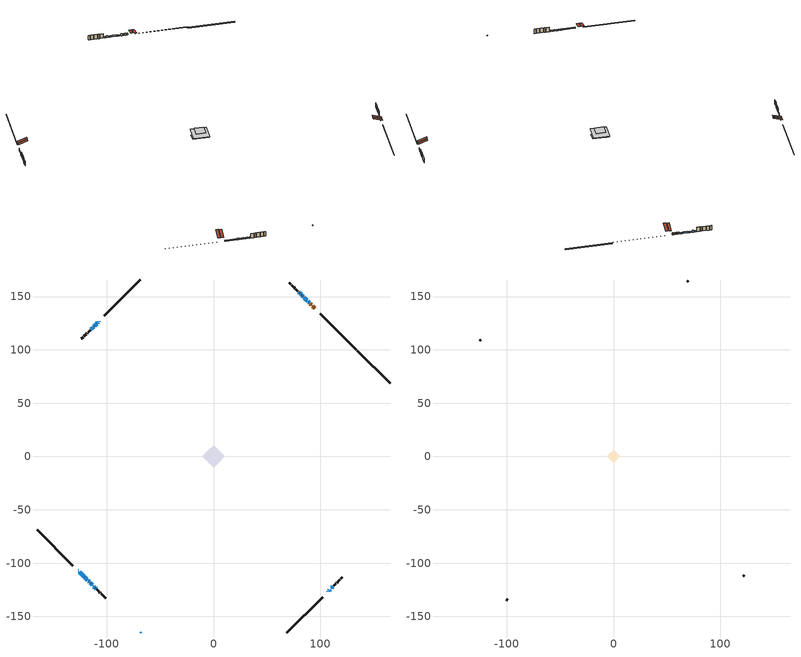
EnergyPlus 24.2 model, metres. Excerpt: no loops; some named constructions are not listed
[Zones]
conditioned space
 floor outside (Floor1 construction): -4.52,0 0,4.52 4.52,0 0,-4.52 z0.29
 floor adiabatic (Floor3 construction): -7.03,0 0,7.03 7.03,0 0,-7.03 z0.29
 floor adiabatic (AdiabaticFloorConstruction): -10.56,0 0,10.56 10.56,0 0,-10.56 z2.73
 floor foundation (Slab1 construction): -7.71,3.16 -3.16,7.71 7.71,-3.16 3.16,-7.71 z-0.91
 wall outside (RimJoist1 construction): 68.56,-165.52 102.31,-131.77 / -165.52,-68.56 -131.77,-102.31 / -68.56,165.52 -102.31,131.77 / 134.04,100.04 100.29,133.79 z0.29:0.59
 wall outside (AdiabaticWallConstruction 1): 95.12,138.96 94.64,139.44 / 93.98,140.1 93.28,140.8 / 92.63,141.45 92.4,141.68 / 91.75,142.33 90.61,143.47 z0.29:2.32
 wall outside (AdiabaticWallConstruction): -126.61,-107.47 -126.31,-107.77 / -125.65,-108.43 -121.34,-112.74 / -120.68,-113.4 -118.96,-115.12 / 107.47,-126.61 107.69,-126.39 / -107.47,126.61 -107.69,126.39 / -117.11,-116.97 -116.44,-117.64 / 108.35,-125.73 109.21,-124.87 / -115.78,-118.3 -115.21,-118.87 / -114.55,-119.53 -113.69,-120.39 / -113.03,-121.05 -112.74,-121.34 / -112.09,-121.99 -111.23,-122.86 / -110.57,-123.51 -110.03,-124.05 / -108.35,125.73 -108.89,125.19 / -109.54,124.54 -111.34,122.74 / 88.79,145.29 88.25,145.83 / -112,122.08 -112.62,121.46 / 84.35,149.73 83.81,150.27 / -113.28,120.81 -114.89,119.19 / 80.55,153.53 79.85,154.23 / 110.92,-123.16 112.01,-122.07 z0.29:1.51; -118.3,-115.78 -117.76,-116.32 z0.29:1.82; 89.95,144.13 89.45,144.63 z0.29:1.18; 109.87,-124.21 110.26,-123.82 / 83.16,150.92 82.73,151.36 z0.29:1.21; 87.6,146.48 85.01,149.07 / 82.07,152.01 81.21,152.87 z0.29:2.27
 wall outside (Wall1 construction): 112.67,-121.41 114.73,-119.35 / -109.37,-124.71 -107.32,-126.76 / -115.55,118.53 -117.61,116.48 / 79.19,154.89 77.14,156.94 z0.29:5.17
 wall outside (Wall2 construction): 115.38,-118.7 115.97,-118.11 / -106.66,-127.42 -106.07,-128.01 / -118.26,115.82 -118.85,115.23 / 76.48,157.6 75.89,158.19 z0.29:5.17
 wall outside (Wall3 construction): 116.63,-117.45 118.59,-115.49 / -105.41,-128.67 -103.46,-130.63 / -119.51,114.57 -121.47,112.61 / 75.23,158.85 73.28,160.81 z0.29:5.17
 wall outside (Wall4 construction): 119.24,-114.84 120.95,-113.13 / -102.8,-131.28 -101.09,-132.99 / -122.12,111.96 -123.83,110.25 / 72.62,161.46 70.91,163.17 z0.29:5.17
 wall foundation (FoundationWall1 construction): 165.52,68.56 134.69,99.39 z-0.91:0.29
 window (WindowConstruction 22): -126.61,-107.48 -126.31,-107.77 z0.29:1.51
 window (WindowConstruction 6): -125.65,-108.43 -121.34,-112.74 z0.29:1.51
 window (WindowConstruction 7): -120.68,-113.4 -118.96,-115.12 z0.29:1.51
 window (WindowConstruction 8): 107.48,-126.61 107.69,-126.39 z0.29:1.51
 window (WindowConstruction 9): -107.48,126.61 -107.69,126.39 z0.29:1.51
 window (WindowConstruction 10): -118.3,-115.78 -117.76,-116.32 z0.29:1.81
 window (WindowConstruction 24): -117.11,-116.98 -116.44,-117.64 z0.29:1.51
 window (WindowConstruction 11): 108.35,-125.73 109.21,-124.87 z0.29:1.51
 window (WindowConstruction 23): 89.95,144.13 89.45,144.63 z0.29:1.18
 window (WindowConstruction 12): -115.78,-118.3 -115.21,-118.87 z0.29:1.51
 window (WindowConstruction 13): -114.55,-119.53 -113.69,-120.39 z0.29:1.51
 window (WindowConstruction 14): -113.03,-121.05 -112.74,-121.34 z0.29:1.51
 window (WindowConstruction 15): -112.09,-121.99 -111.23,-122.86 z0.29:1.51
 window (WindowConstruction 16): -110.57,-123.51 -110.03,-124.05 z0.29:1.51
 window (WindowConstruction 17): -108.35,125.73 -108.89,125.19 z0.29:1.51
 window (WindowConstruction 18): -109.54,124.54 -111.34,122.74 z0.29:1.51
 window (WindowConstruction 19): 88.79,145.29 88.25,145.83 z0.29:1.51
 window (WindowConstruction 25): 109.87,-124.21 110.26,-123.82 z0.29:1.2
 window (WindowConstruction): 87.6,146.48 85.01,149.07 z0.29:2.27
 window (WindowConstruction 20): -112,122.08 -112.62,121.46 z0.29:1.51
 window (WindowConstruction 21): 84.35,149.73 83.81,150.27 z0.29:1.51
 window (WindowConstruction 1): -113.28,120.81 -114.89,119.19 z0.29:1.51
 window (WindowConstruction 2): 83.16,150.92 82.73,151.35 z0.29:1.2
 window (WindowConstruction 3): 82.07,152.01 81.21,152.87 z0.29:2.27
 window (WindowConstruction 4): 80.55,153.53 79.85,154.23 z0.29:1.51
 window (WindowConstruction 5): 110.92,-123.16 112.01,-122.07 z0.29:1.51
 door (Door): 95.12,138.96 94.64,139.44 z0.29:2.32
 door (Door 1): 93.98,140.1 93.28,140.8 z0.29:2.32
 door (Door 2): 92.63,141.45 92.4,141.68 z0.29:2.32
 door (Door 3): 91.75,142.33 90.61,143.47 z0.29:2.32
 ceiling adiabatic (AdiabaticFloorConstruction): 0,-10.56 10.56,0 0,10.56 -10.56,0 z2.73
 roof outside (Roof2 construction): 106.82,-127.26,5.17 100.85,-121.29,7.98 99.27,-122.86,7.98 105.24,-128.84,5.17; -127.26,-106.82,5.17 -121.29,-100.85,7.98 -122.86,-99.27,7.98 -128.84,-105.24,5.17; -106.82,127.26,5.17 -100.85,121.29,7.98 -99.27,122.86,7.98 -105.24,128.84,5.17; 95.78,138.3,5.17 89.8,132.33,7.98 91.38,130.76,7.98 97.35,136.73,5.17
 roof outside (AdiabaticRoofConstruction): -67.76,-165.52,5.17 -67.76,-164.76,5.42 -68.56,-164.76,5.42 -68.56,-165.52,5.17
 skylight (SkylightConstruction): -67.76,-165.52,5.17 -67.76,-164.76,5.42 -68.56,-164.76,5.42 -68.56,-165.52,5.17
attic - vented
 floor to conditioned space (Floor2 construction Reversed): -6.32,0 0,6.32 6.32,0 0,-6.32 z5.17
 wall outside (Wall5 construction): 121.61,-112.47 122.65,-111.44 / -100.44,-133.64 -99.4,-134.68 / -124.49,109.6 -125.52,108.56 / 70.26,163.82 69.22,164.86 z0.29:5.17
 roof outside (Roof1 construction): 104.59,-129.49,5.17 98.43,-123.34,8.07 96.81,-124.96,8.07 102.97,-131.12,5.17; -129.49,-104.59,5.17 -123.34,-98.43,8.07 -124.96,-96.81,8.07 -131.12,-102.97,5.17; -104.59,129.49,5.17 -98.43,123.34,8.07 -96.81,124.96,8.07 -102.97,131.12,5.17; 98.01,136.07,5.17 91.85,129.91,8.07 93.47,128.29,8.07 99.63,134.45,5.17
[Construction]
Floor2 construction: ceiling loosefill ins, ceiling stud and cavity, gypsum board
[EnergyManagementSystem:Program]
component_loads_program: Set loads_htg_walls = 0; Set loads_htg_rim_joists = 0; Set loads_htg_foundation_walls = 0; Set loads_htg_floors = 0; Set loads_htg_slabs = 0; Set loads_htg_ceilings = 0; Set loads_htg_roofs = 0; Set loads_htg_windows_conduction = 0; Set loads_htg_windows_solar = 0; Set loads_htg_doors = 0; Set loads_htg_skylights_conduction = 0; Set loads_htg_skylights_solar = 0; Set loads_htg_internal_mass = 0; Set loads_htg_intgains = 0; Set loads_htg_lighting = 0; Set loads_htg_infil = 0; Set loads_htg_mechvent = 0; Set loads_htg_natvent = 0; Set loads_htg_whf = 0; Set loads_htg_ducts = 0; Set loads_clg_walls = 0; Set loads_clg_rim_joists = 0; Set loads_clg_foundation_walls = 0; Set loads_clg_floors = 0; Set loads_clg_slabs = 0; Set loads_clg_ceilings = 0; Set loads_clg_roofs = 0; Set loads_clg_windows_conduction = 0; Set loads_clg_windows_solar = 0; Set loads_clg_doors = 0; Set loads_clg_skylights_conduction = 0; Set loads_clg_skylights_solar = 0; Set loads_clg_internal_mass = 0; Set loads_clg_intgains = 0; Set loads_clg_lighting = 0; Set loads_clg_infil = 0; Set loads_clg_mechvent = 0; Set loads_clg_natvent = 0; Set loads_clg_whf = 0; Set loads_clg_ducts = 0; Set hr_walls = 0; Set hr_walls = hr_walls + s_conv_15 + s_ig_15 + s_sol_15 + s_lgt_15 + s_surf_15; Set hr_walls = hr_walls + s_conv_16 + s_ig_16 + s_sol_16 + s_lgt_16 + s_surf_16; Set hr_walls = hr_walls + s_conv_17 + s_ig_17 + s_sol_17 + s_lgt_17 + s_surf_17; Set hr_walls = hr_walls + s_conv_18 + s_ig_18 + s_sol_18 + s_lgt_18 + s_surf_18; Set hr_walls = hr_walls + s_conv_19 + s_ig_19 + s_sol_19 + s_lgt_19 + s_surf_19; Set hr_walls = hr_walls + s_conv_20 + s_ig_20 + s_sol_20 + s_lgt_20 + s_surf_20; Set hr_walls = hr_walls + s_conv_21 + s_ig_21 + s_sol_21 + s_lgt_21 + s_surf_21; Set hr_walls = hr_walls + s_conv_22 + s_ig_22 + s_sol_22 + s_lgt_22 + s_surf_22; Set hr_walls = hr_walls + s_conv_23 + s_ig_23 + s_sol_23 + s_lgt_23 + s_surf_23; Set hr_walls = hr_walls + s_conv_24 + s_ig_24 + s_sol_24 + s_lgt_24 + s_surf_24; Set hr_walls = hr_walls + s_conv_25 + s_ig_25 + s_sol_25 + s_lgt_25 + s_surf_25; Set hr_walls = hr_walls + s_conv_26 + s_ig_26 + s_sol_26 + s_lgt_26 + s_surf_26; Set hr_walls = hr_walls + s_conv_27 + s_ig_27 + s_sol_27 + s_lgt_27 + s_surf_27; Set hr_walls = hr_walls + s_conv_28 + s_ig_28 + s_sol_28 + s_lgt_28 + s_surf_28; Set hr_walls = hr_walls + s_conv_29 + s_ig_29 + s_sol_29 + s_lgt_29 + s_surf_29; Set hr_walls = hr_walls + s_conv_30 + s_ig_30 + s_sol_30 + s_lgt_30 + s_surf_30; Set hr_rim_joists = 0; Set hr_rim_joists = hr_rim_joists + s_conv_6 + s_ig_6 + s_sol_6 + s_lgt_6 + s_surf_6; Set hr_rim_joists = hr_rim_joists + s_conv_7 + s_ig_7 + s_sol_7 + s_lgt_7 + s_surf_7; Set hr_rim_joists = hr_rim_joists + s_conv_8 + s_ig_8 + s_sol_8 + s_lgt_8 + s_surf_8; Set hr_rim_joists = hr_rim_joists + s_conv_9 + s_ig_9 + s_sol_9 + s_lgt_9 + s_surf_9; Set hr_foundation_walls = 0; Set hr_foundation_walls = hr_foundation_walls + s_conv_3 + s_ig_3 + s_sol_3 + s_lgt_3 + s_surf_3; Set hr_floors = 0; Set hr_floors = hr_floors + s_conv + s_ig + s_sol + s_lgt + s_surf; Set hr_floors = hr_floors + s_conv_2 + s_ig_2 + s_sol_2 + s_lgt_2 + s_surf_2; Set hr_slabs = 0; Set hr_slabs = hr_slabs + s_conv_14 + s_ig_14 + s_sol_14 + s_lgt_14 + s_surf_14; Set hr_ceilings = 0; Set hr_ceilings = hr_ceilings + s_conv_1 + s_ig_1 + s_sol_1 + s_lgt_1 + s_surf_1; Set hr_roofs = 0; Set hr_roofs = hr_roofs + s_conv_10 + s_ig_10 + s_sol_10 + s_lgt_10 + s_surf_10; Set hr_roofs = hr_roofs + s_conv_11 + s_ig_11 + s_sol_11 + s_lgt_11 + s_surf_11; Set hr_roofs = hr_roofs + s_conv_12 + s_ig_12 + s_sol_12 + s_lgt_12 + s_surf_12; Set hr_roofs = hr_roofs + s_conv_13 + s_ig_13 + s_sol_13 + s_lgt_13 + s_surf_13; Set hr_windows_conduction = 0; Set hr_windows_conduction = hr_windows_conduction + ss_conv_4; Set hr_windows_conduction = hr_windows_conduction + ss_ig_4; Set hr_windows_conduction = hr_windows_conduction + ss_surf_4; Set hr_windows_conduction = hr_windows_conduction + ss_conv_5; Set hr_windows_conduction = hr_windows_conduction + ss_ig_5; Set hr_windows_conduction = hr_windows_conduction + ss_surf_5; Set hr_windows_conduction = hr_windows_conduction + ss_conv_6; Set hr_windows_conduction = hr_windows_conduction + ss_ig_6; Set hr_windows_conduction = hr_windows_conduction + ss_surf_6; Set hr_windows_conduction = hr_windows_conduction + ss_conv_7; Set hr_windows_conduction = hr_windows_conduction + ss_ig_7; Set hr_windows_conduction = hr_windows_conduction + ss_surf_7; Set hr_windows_conduction = hr_windows_conduction + ss_conv_8; Set hr_windows_conduction = hr_windows_conduction + ss_ig_8; Set hr_windows_conduction = hr_windows_conduction + ss_surf_8; Set hr_windows_conduction = hr_windows_conduction + ss_conv_9; Set hr_windows_conduction = hr_windows_conduction + ss_ig_9; Set hr_windows_conduction = hr_windows_conduction + ss_surf_9; Set hr_windows_conduction = hr_windows_conduction + ss_conv_10; Set hr_windows_conduction = hr_windows_conduction + ss_ig_10; Set hr_windows_conduction = hr_windows_conduction + ss_surf_10; Set hr_windows_conduction = hr_windows_conduction + ss_conv_11; Set hr_windows_conduction = hr_windows_conduction + ss_ig_11; Set hr_windows_conduction = hr_windows_conduction + ss_surf_11; Set hr_windows_conduction = hr_windows_conduction + ss_conv_12; Set hr_windows_conduction = hr_windows_conduction + ss_ig_12; Set hr_windows_conduction = hr_windows_conduction + ss_surf_12; Set hr_windows_conduction = hr_windows_conduction + ss_conv_13; Set hr_windows_conduction = hr_windows_conduction + ss_ig_13; Set hr_windows_conduction = hr_windows_conduction + ss_surf_13; Set hr_windows_conduction = hr_windows_conduction + ss_conv_14; Set hr_windows_conduction = hr_windows_conduction + ss_ig_14; Set hr_windows_conduction = hr_windows_conduction + ss_surf_14; Set hr_windows_conduction = hr_windows_conduction + ss_conv_15; Set hr_windows_conduction = hr_windows_conduction + ss_ig_15; Set hr_windows_conduction = hr_windows_conduction + ss_surf_15; Set hr_windows_conduction = hr_windows_conduction + ss_conv_16; Set hr_windows_conduction = hr_windows_conduction + ss_ig_16; Set hr_windows_conduction = hr_windows_conduction + ss_surf_16; Set hr_windows_conduction = hr_windows_conduction + ss_conv_17; Set hr_windows_conduction = hr_windows_conduction + ss_ig_17; Set hr_windows_conduction = hr_windows_conduction + ss_surf_17; Set hr_windows_conduction = hr_windows_conduction + ss_conv_18; Set hr_windows_conduction = hr_windows_conduction + ss_ig_18; Set hr_windows_conduction = hr_windows_conduction + ss_surf_18; Set hr_windows_conduction = hr_windows_conduction + ss_conv_19; Set hr_windows_conduction = hr_windows_conduction + ss_ig_19; Set hr_windows_conduction = hr_windows_conduction + ss_surf_19; Set hr_windows_conduction = hr_windows_conduction + ss_conv_20; Set hr_windows_conduction = hr_windows_conduction + ss_ig_20; Set hr_windows_conduction = hr_windows_conduction + ss_surf_20; Set hr_windows_conduction = hr_windows_conduction + ss_conv_21; Set hr_windows_conduction = hr_windows_conduction + ss_ig_21; Set hr_windows_conduction = hr_windows_conduction + ss_surf_21; Set hr_windows_conduction = hr_windows_conduction + ss_conv_22; Set hr_windows_conduction = hr_windows_conduction + ss_ig_22; Set hr_windows_conduction = hr_windows_conduction + ss_surf_22; Set hr_windows_conduction = hr_windows_conduction + ss_conv_23; Set hr_windows_conduction = hr_windows_conduction + ss_ig_23; Set hr_windows_conduction = hr_windows_conduction + ss_surf_23; Set hr_windows_conduction = hr_windows_conduction + ss_conv_24; Set hr_windows_conduction = hr_windows_conduction + ss_ig_24; Set hr_windows_conduction = hr_windows_conduction + ss_surf_24; Set hr_windows_conduction = hr_windows_conduction + ss_conv_26; Set hr_windows_conduction = hr_windows_conduction + ss_ig_26; Set hr_windows_conduction = hr_windows_conduction + ss_surf_26; Set hr_windows_conduction = hr_windows_conduction + ss_conv_27; Set hr_windows_conduction = hr_windows_conduction + ss_ig_27; Set hr_windows_conduction = hr_windows_conduction + ss_surf_27; Set hr_windows_conduction = hr_windows_conduction + ss_conv_28; Set hr_windows_conduction = hr_windows_conduction + ss_ig_28; Set hr_windows_conduction = hr_windows_conduction + ss_surf_28; Set hr_windows_conduction = hr_windows_conduction + ss_conv_29; Set hr_windows_conduction = hr_windows_conduction + ss_ig_29; Set hr_windows_conduction = hr_windows_conduction + ss_surf_29; Set hr_windows_conduction = hr_windows_conduction + ss_conv_30; Set hr_windows_conduction = hr_windows_conduction + ss_ig_30; Set hr_windows_conduction = hr_windows_conduction + ss_surf_30; Set hr_windows_solar = 0; Set hr_windows_solar = hr_windows_solar - ss_trans_in * ZoneTimestep * 3600 + ss_back_out * ZoneTimestep * 3600 + ss_trans_out * ZoneTimestep * 3600; Set hr_windows_solar = hr_windows_solar - ss_trans_in_1 * ZoneTimestep * 3600 + ss_back_out_1 * ZoneTimestep * 3600 + ss_trans_out_1 * ZoneTimestep * 3600; Set hr_windows_solar = hr_windows_solar - ss_trans_in_2 * ZoneTimestep * 3600 + ss_back_out_2 * ZoneTimestep * 3600 + ss_trans_out_2 * ZoneTimestep * 3600; Set hr_windows_solar = hr_windows_solar - ss_trans_in_3 * ZoneTimestep * 3600 + ss_back_out_3 * ZoneTimestep * 3600 + ss_trans_out_3 * ZoneTimestep * 3600; Set hr_windows_solar = hr_windows_solar - ss_trans_in_4 * ZoneTimestep * 3600 + ss_back_out_4 * ZoneTimestep * 3600 + ss_trans_out_4 * ZoneTimestep * 3600; Set hr_windows_solar = hr_windows_solar - ss_trans_in_5 * ZoneTimestep * 3600 + ss_back_out_5 * ZoneTimestep * 3600 + ss_trans_out_5 * ZoneTimestep * 3600; Set hr_windows_solar = hr_windows_solar - ss_trans_in_6 * ZoneTimestep * 3600 + ss_back_out_6 * ZoneTimestep * 3600 + ss_trans_out_6 * ZoneTimestep * 3600; Set hr_windows_solar = hr_windows_solar - ss_trans_in_7 * ZoneTimestep * 3600 + ss_back_out_7 * ZoneTimestep * 3600 + ss_trans_out_7 * ZoneTimestep * 3600; Set hr_windows_solar = hr_windows_solar - ss_trans_in_8 * ZoneTimestep * 3600 + ss_back_out_8 * ZoneTimestep * 3600 + ss_trans_out_8 * ZoneTimestep * 3600; Set hr_windows_solar = hr_windows_solar - ss_trans_in_9 * ZoneTimestep * 3600 + ss_back_out_9 * ZoneTimestep * 3600 + ss_trans_out_9 * ZoneTimestep * 3600; Set hr_windows_solar = hr_windows_solar - ss_trans_in_10 * ZoneTimestep * 3600 + ss_back_out_10 * ZoneTimestep * 3600 + ss_trans_out_10 * ZoneTimestep * 3600; Set hr_windows_solar = hr_windows_solar - ss_trans_in_11 * ZoneTimestep * 3600 + ss_back_out_11 * ZoneTimestep * 3600 + ss_trans_out_11 * ZoneTimestep * 3600; Set hr_windows_solar = hr_windows_solar - ss_trans_in_12 * ZoneTimestep * 3600 + ss_back_out_12 * ZoneTimestep * 3600 + ss_trans_out_12 * ZoneTimestep * 3600; Set hr_windows_solar = hr_windows_solar - ss_trans_in_13 * ZoneTimestep * 3600 + ss_back_out_13 * ZoneTimestep * 3600 + ss_trans_out_13 * ZoneTimestep * 3600; Set hr_windows_solar = hr_windows_solar - ss_trans_in_14 * ZoneTimestep * 3600 + ss_back_out_14 * ZoneTimestep * 3600 + ss_trans_out_14 * ZoneTimestep * 3600; Set hr_windows_solar = hr_windows_solar - ss_trans_in_15 * ZoneTimestep * 3600 + ss_back_out_15 * ZoneTimestep * 3600 + ss_trans_out_15 * ZoneTimestep * 3600; Set hr_windows_solar = hr_windows_solar - ss_trans_in_16 * ZoneTimestep * 3600 + ss_back_out_16 * ZoneTimestep * 3600 + ss_trans_out_16 * ZoneTimestep * 3600; Set hr_windows_solar = hr_windows_solar - ss_trans_in_17 * ZoneTimestep * 3600 + ss_back_out_17 * ZoneTimestep * 3600 + ss_trans_out_17 * ZoneTimestep * 3600; Set hr_windows_solar = hr_windows_solar - ss_trans_in_18 * ZoneTimestep * 3600 + ss_back_out_18 * ZoneTimestep * 3600 + ss_trans_out_18 * ZoneTimestep * 3600; Set hr_windows_solar = hr_windows_solar - ss_trans_in_19 * ZoneTimestep * 3600 + ss_back_out_19 * ZoneTimestep * 3600 + ss_trans_out_19 * ZoneTimestep * 3600; Set hr_windows_solar = hr_windows_solar - ss_trans_in_20 * ZoneTimestep * 3600 + ss_back_out_20 * ZoneTimestep * 3600 + ss_trans_out_20 * ZoneTimestep * 3600; Set hr_windows_solar = hr_windows_solar - ss_trans_in_22 * ZoneTimestep * 3600 + ss_back_out_22 * ZoneTimestep * 3600 + ss_trans_out_22 * ZoneTimestep * 3600; Set hr_windows_solar = hr_windows_solar - ss_trans_in_23 * ZoneTimestep * 3600 + ss_back_out_23 * ZoneTimestep * 3600 + ss_trans_out_23 * ZoneTimestep * 3600; Set hr_windows_solar = hr_windows_solar - ss_trans_in_24 * ZoneTimestep * 3600 + ss_back_out_24 * ZoneTimestep * 3600 + ss_trans_out_24 * ZoneTimestep * 3600; Set hr_windows_solar = hr_windows_solar - ss_trans_in_25 * ZoneTimestep * 3600 + ss_back_out_25 * ZoneTimestep * 3600 + ss_trans_out_25 * ZoneTimestep * 3600; Set hr_windows_solar = hr_windows_solar - ss_trans_in_26 * ZoneTimestep * 3600 + ss_back_out_26 * ZoneTimestep * 3600 + ss_trans_out_26 * ZoneTimestep * 3600; Set hr_doors = 0; Set hr_doors = hr_doors + ss_sol; Set hr_doors = hr_doors + ss_lgt; Set hr_doors = hr_doors + ss_conv; Set hr_doors = hr_doors + ss_ig; Set hr_doors = hr_doors + ss_surf; Set hr_doors = hr_doors + ss_sol_1; Set hr_doors = hr_doors + ss_lgt_1; Set hr_doors = hr_doors + ss_conv_1; Set hr_doors = hr_doors + ss_ig_1; Set hr_doors = hr_doors + ss_surf_1; Set hr_doors = hr_doors + ss_sol_2; Set hr_doors = hr_doors + ss_lgt_2; Set hr_doors = hr_doors + ss_conv_2; Set hr_doors = hr_doors + ss_ig_2; Set hr_doors = hr_doors + ss_surf_2; Set hr_doors = hr_doors + ss_sol_3; Set hr_doors = hr_doors + ss_lgt_3; Set hr_doors = hr_doors + ss_conv_3; Set hr_doors = hr_doors + ss_ig_3; Set hr_doors = hr_doors + ss_surf_3; Set hr_skylights_conduction = 0; Set hr_skylights_conduction = hr_skylights_conduction + ss_conv_25; Set hr_skylights_conduction = hr_skylights_conduction + ss_ig_25; Set hr_skylights_conduction = hr_skylights_conduction + ss_surf_25; Set hr_skylights_solar = 0; Set hr_skylights_solar = hr_skylights_solar - ss_trans_in_21 * ZoneTimestep * 3600 + ss_back_out_21 * ZoneTimestep * 3600 + ss_trans_out_21 * ZoneTimestep * 3600; Set hr_internal_mass = 0; Set hr_internal_mass = hr_internal_mass + s_conv_4 + s_ig_4 + s_sol_4 + s_lgt_4 + s_surf_4; Set hr_internal_mass = hr_internal_mass + s_conv_5 + s_ig_5 + s_sol_5 + s_lgt_5 + s_surf_5; Set hr_internal_mass = hr_internal_mass + im_conv + im_ig + im_sol + im_lgt + im_surf; Set hr_internal_mass = hr_internal_mass + im_conv_1 + im_ig_1 + im_sol_1 + im_lgt_1 + im_surf_1; Set hr_intgains = 0; Set hr_intgains = hr_intgains - ig_ee_conv - ig_ee_rad - ig_ee_conv_1 - ig_ee_rad_1 - ig_ee_conv_2 - ig_ee_rad_2 - ig_ee_conv_3 - ig_ee_rad_3 - ig_ee_conv_4 - ig_ee_rad_4 - ig_ee_conv_5 - ig_ee_rad_5 - ig_ee_conv_6 - ig_ee_rad_6 - ig_oe_conv - ig_oe_rad - ig_oe_conv_1 - ig_oe_rad_1 - ig_oe_conv_2 - ig_oe_rad_2 - ig_oe_conv_3 - ig_oe_rad_3 - ig_oe_conv_4 - ig_oe_rad_4 - ig_oe_conv_5 - ig_oe_rad_5 - ig_ppl_conv - ig_ppl_rad; Set hr_lighting = 0; Set hr_lighting = hr_lighting - ig_lgt_conv - ig_lgt_rad - ig_lgt_vis; Set hr_infil = 0; Set hr_infil = hr_infil - airflow_gain + airflow_loss; Set hr_natvent = 0; Set hr_natvent = hr_natvent - airflow_gain_1 + airflow_loss_1; Set hr_whf = 0; Set hr_whf = hr_whf - airflow_gain_2 + airflow_loss_2; Set hr_mechvent = 0; Set hr_mechvent = hr_mechvent - mv_conv - mv_rad - mv_conv_1 - mv_rad_1 - mv_conv_2 - mv_rad_2 - mv_conv_3 - mv_rad_3 - mv_conv_4 - mv_rad_4 - mv_conv_5 - mv_rad_5; Set hr_ducts = 0; Set hr_intgains = hr_intgains + dhw_loss * (1.0*(1-dhw_rtf) + 1.0*dhw_rtf); Set hr_intgains = hr_intgains + dhw_loss_1 * (1.0*(1-dhw_rtf_1) + 1.0*dhw_rtf_1); Set htg_mode = 0; Set clg_mode = 0; If (htg_load_cond > 0); Set htg_mode = 1.0; ElseIf (clg_load_cond > 0); Set clg_mode = 0.0; Else; Set htg_season = 0; Set clg_season = 0; If ((DayOfYear >= 1) && (DayOfYear <= 365)); Set clg_season = 1; EndIf; If ((DayOfYear >= 1) && (DayOfYear <= 365)); Set htg_season = 1; EndIf; If ((airflow_gain_1 <> 0) || (airflow_loss_1 <> 0)) && (clg_season == 1); Set clg_mode = 0.0; ElseIf ((airflow_gain_2 <> 0) || (airflow_loss_2 <> 0)) && (clg_season == 1); Set clg_mode = 0.0; Else; Set Tmid_setpoint = (htg_sp_s_1 + clg_sp_s_1) / 2; If (tin_s_1 > Tmid_setpoint) && (clg_season == 1); Set clg_mode = 0.0; ElseIf (tin_s_1 < Tmid_setpoint) && (htg_season == 1); Set htg_mode = 1.0; EndIf; EndIf; EndIf; Set loads_htg_walls = loads_htg_walls + (hr_walls * htg_mode * 1); Set loads_htg_rim_joists = loads_htg_rim_joists + (hr_rim_joists * htg_mode * 1); Set loads_htg_foundation_walls = loads_htg_foundation_walls + (hr_foundation_walls * htg_mode * 1); Set loads_htg_floors = loads_htg_floors + (hr_floors * htg_mode * 1); Set loads_htg_slabs = loads_htg_slabs + (hr_slabs * htg_mode * 1); Set loads_htg_ceilings = loads_htg_ceilings + (hr_ceilings * htg_mode * 1); Set loads_htg_roofs = loads_htg_roofs + (hr_roofs * htg_mode * 1); Set loads_htg_windows_conduction = loads_htg_windows_conduction + (hr_windows_conduction * htg_mode * 1); Set loads_htg_windows_solar = loads_htg_windows_solar + (hr_windows_solar * htg_mode * 1); Set loads_htg_doors = loads_htg_doors + (hr_doors * htg_mode * 1); Set loads_htg_skylights_conduction = loads_htg_skylights_conduction + (hr_skylights_conduction * htg_mode * 1); Set loads_htg_skylights_solar = loads_htg_skylights_solar + (hr_skylights_solar * htg_mode * 1); Set loads_htg_internal_mass = loads_htg_internal_mass + (hr_internal_mass * htg_mode * 1); Set loads_htg_intgains = loads_htg_intgains + (hr_intgains * htg_mode * 1); Set loads_htg_lighting = loads_htg_lighting + (hr_lighting * htg_mode * 1); Set loads_htg_infil = loads_htg_infil + (hr_infil * htg_mode * 1); Set loads_htg_mechvent = loads_htg_mechvent + (hr_mechvent * htg_mode * 1); Set loads_htg_natvent = loads_htg_natvent + (hr_natvent * htg_mode * 1); Set loads_htg_whf = loads_htg_whf + (hr_whf * htg_mode * 1); Set loads_htg_ducts = loads_htg_ducts + (hr_ducts * htg_mode * 1); Set loads_clg_walls = loads_clg_walls + (-hr_walls * clg_mode * 1); Set loads_clg_rim_joists = loads_clg_rim_joists + (-hr_rim_joists * clg_mode * 1); Set loads_clg_foundation_walls = loads_clg_foundation_walls + (-hr_foundation_walls * clg_mode * 1); Set loads_clg_floors = loads_clg_floors + (-hr_floors * clg_mode * 1); Set loads_clg_slabs = loads_clg_slabs + (-hr_slabs * clg_mode * 1); Set loads_clg_ceilings = loads_clg_ceilings + (-hr_ceilings * clg_mode * 1); Set loads_clg_roofs = loads_clg_roofs + (-hr_roofs * clg_mode * 1); Set loads_clg_windows_conduction = loads_clg_windows_conduction + (-hr_windows_conduction * clg_mode * 1); Set loads_clg_windows_solar = loads_clg_windows_solar + (-hr_windows_solar * clg_mode * 1); Set loads_clg_doors = loads_clg_doors + (-hr_doors * clg_mode * 1); Set loads_clg_skylights_conduction = loads_clg_skylights_conduction + (-hr_skylights_conduction * clg_mode * 1); Set loads_clg_skylights_solar = loads_clg_skylights_solar + (-hr_skylights_solar * clg_mode * 1); Set loads_clg_internal_mass = loads_clg_internal_mass + (-hr_internal_mass * clg_mode * 1); Set loads_clg_intgains = loads_clg_intgains + (-hr_intgains * clg_mode * 1); Set loads_clg_lighting = loads_clg_lighting + (-hr_lighting * clg_mode * 1); Set loads_clg_infil = loads_clg_infil + (-hr_infil * clg_mode * 1); Set loads_clg_mechvent = loads_clg_mechvent + (-hr_mechvent * clg_mode * 1); Set loads_clg_natvent = loads_clg_natvent + (-hr_natvent * clg_mode * 1); Set loads_clg_whf = loads_clg_whf + (-hr_whf * clg_mode * 1); Set loads_clg_ducts = loads_clg_ducts + (-hr_ducts * clg_mode * 1)
[EnergyManagementSystem:OutputVariable] Type of Data in Variable=Summed; Update Frequency=ZoneTimestep
Name | EMS Variable | EMS Program or Subroutine | Units
loads_clg_ducts_annual_outvar; Energy Management System Output Variable 42 | loads_clg_ducts | component_loads_program | J
loads_clg_intgains_annual_outvar; Energy Management System Output Variable 43 | loads_clg_intgains | component_loads_program | J
loads_clg_lighting_annual_outvar; Energy Management System Output Variable 44 | loads_clg_lighting | component_loads_program | J
loads_htg_tot_annual_outvar; Energy Management System Output Variable 1; Energy Management System Output Variable 45 | loads_htg_tot | total_loads_program | J
loads_clg_tot_annual_outvar; Energy Management System Output Variable 2; Energy Management System Output Variable 46 | loads_clg_tot | total_loads_program | J
Energy Management System Output Variable 3 | htg_unmet_hours | unmet_hours_program | hr
Energy Management System Output Variable 4 | clg_unmet_hours | unmet_hours_program | hr
Energy Management System Output Variable 5 | loads_htg_roofs | component_loads_program | J
Energy Management System Output Variable 6 | loads_htg_ceilings | component_loads_program | J
Energy Management System Output Variable 7 | loads_htg_walls | component_loads_program | J
Energy Management System Output Variable 8 | loads_htg_rim_joists | component_loads_program | J
Energy Management System Output Variable 9 | loads_htg_foundation_walls | component_loads_program | J
Energy Management System Output Variable 10 | loads_htg_doors | component_loads_program | J
Energy Management System Output Variable 11 | loads_htg_windows_conduction | component_loads_program | J
Energy Management System Output Variable 12 | loads_htg_windows_solar | component_loads_program | J
Energy Management System Output Variable 13 | loads_htg_skylights_conduction | component_loads_program | J
Energy Management System Output Variable 14 | loads_htg_skylights_solar | component_loads_program | J
Energy Management System Output Variable 15 | loads_htg_floors | component_loads_program | J
Energy Management System Output Variable 16 | loads_htg_slabs | component_loads_program | J
Energy Management System Output Variable 17 | loads_htg_internal_mass | component_loads_program | J
Energy Management System Output Variable 18 | loads_htg_infil | component_loads_program | J
Energy Management System Output Variable 19 | loads_htg_natvent | component_loads_program | J
Energy Management System Output Variable 20 | loads_htg_mechvent | component_loads_program | J
Energy Management System Output Variable 21 | loads_htg_whf | component_loads_program | J
Energy Management System Output Variable 22 | loads_htg_ducts | component_loads_program | J
Energy Management System Output Variable 23 | loads_htg_intgains | component_loads_program | J
Energy Management System Output Variable 24 | loads_htg_lighting | component_loads_program | J
Energy Management System Output Variable 25 | loads_clg_roofs | component_loads_program | J
Energy Management System Output Variable 26 | loads_clg_ceilings | component_loads_program | J
Energy Management System Output Variable 27 | loads_clg_walls | component_loads_program | J
Energy Management System Output Variable 28 | loads_clg_rim_joists | component_loads_program | J
Energy Management System Output Variable 29 | loads_clg_foundation_walls | component_loads_program | J
Energy Management System Output Variable 30 | loads_clg_doors | component_loads_program | J
Energy Management System Output Variable 31 | loads_clg_windows_conduction | component_loads_program | J
Energy Management System Output Variable 32 | loads_clg_windows_solar | component_loads_program | J
Energy Management System Output Variable 33 | loads_clg_skylights_conduction | component_loads_program | J
Energy Management System Output Variable 34 | loads_clg_skylights_solar | component_loads_program | J
Energy Management System Output Variable 35 | loads_clg_floors | component_loads_program | J
Energy Management System Output Variable 36 | loads_clg_slabs | component_loads_program | J
Energy Management System Output Variable 37 | loads_clg_internal_mass | component_loads_program | J
Energy Management System Output Variable 38 | loads_clg_infil | component_loads_program | J
Energy Management System Output Variable 39 | loads_clg_natvent | component_loads_program | J
Energy Management System Output Variable 40 | loads_clg_mechvent | component_loads_program | J
Energy Management System Output Variable 41 | loads_clg_whf | component_loads_program | J
[Schedule:Day:Interval]
interior lighting schedule day: No, 01:00, 0.108182, 04:00, 0.0901515, 05:00, 0.0991667, 06:00, 0.162273, 07:00, 0.270455, 08:00, 0.342576, 10:00, 0.369621, 11:00, 0.351591, 12:00, 0.333561, 13:00, 0.324545, 14:00, 0.31553, 15:00, 0.333561, 16:00, 0.369621, 17:00, 0.450758, 18:00, 0.585985, 19:00, 0.775303, 20:00, 0.955606, 21:00, 0.991667, 22:00, 0.712197, 23:00, 0.360606, 24:00, 0.162273
interior lighting schedule day 1: No, 01:00, 0.100909, 04:00, 0.0840909, 05:00, 0.0925, 06:00, 0.151364, 07:00, 0.252273, 08:00, 0.319545, 10:00, 0.344773, 11:00, 0.327955, 12:00, 0.311136, 13:00, 0.302727, 14:00, 0.294318, 15:00, 0.311136, 16:00, 0.344773, 17:00, 0.420455, 18:00, 0.546591, 19:00, 0.723182, 20:00, 0.891364, 21:00, 0.925, 22:00, 0.664318, 23:00, 0.336364, 24:00, 0.151364
interior lighting schedule day 2: No, 01:00, 0.0927273, 04:00, 0.0772727, 05:00, 0.085, 06:00, 0.139091, 07:00, 0.231818, 08:00, 0.293636, 10:00, 0.316818, 11:00, 0.301364, 12:00, 0.285909, 13:00, 0.278182, 14:00, 0.270455, 15:00, 0.285909, 16:00, 0.316818, 17:00, 0.386364, 18:00, 0.502273, 19:00, 0.664545, 20:00, 0.819091, 21:00, 0.85, 22:00, 0.610455, 23:00, 0.309091, 24:00, 0.139091
interior lighting schedule day 3: No, 01:00, 0.0845455, 04:00, 0.0704545, 05:00, 0.0775, 06:00, 0.126818, 07:00, 0.211364, 08:00, 0.267727, 10:00, 0.288864, 11:00, 0.274773, 12:00, 0.260682, 13:00, 0.253636, 14:00, 0.246591, 15:00, 0.260682, 16:00, 0.288864, 17:00, 0.352273, 18:00, 0.457955, 19:00, 0.605909, 20:00, 0.746818, 21:00, 0.775, 22:00, 0.556591, 23:00, 0.281818, 24:00, 0.126818
interior lighting schedule day 4: No, 01:00, 0.0763636, 04:00, 0.0636364, 05:00, 0.07, 06:00, 0.114545, 07:00, 0.190909, 08:00, 0.241818, 10:00, 0.260909, 11:00, 0.248182, 12:00, 0.235455, 13:00, 0.229091, 14:00, 0.222727, 15:00, 0.235455, 16:00, 0.260909, 17:00, 0.318182, 18:00, 0.413636, 19:00, 0.547273, 20:00, 0.674545, 21:00, 0.7, 22:00, 0.502727, 23:00, 0.254545, 24:00, 0.114545
interior lighting schedule day 5: No, 01:00, 0.0727273, 04:00, 0.0606061, 05:00, 0.0666667, 06:00, 0.109091, 07:00, 0.181818, 08:00, 0.230303, 10:00, 0.248485, 11:00, 0.236364, 12:00, 0.224242, 13:00, 0.218182, 14:00, 0.212121, 15:00, 0.224242, 16:00, 0.248485, 17:00, 0.30303, 18:00, 0.393939, 19:00, 0.521212, 20:00, 0.642424, 21:00, 0.666667, 22:00, 0.478788, 23:00, 0.242424, 24:00, 0.109091
interior lighting schedule day 6: No, 01:00, 0.0745455, 04:00, 0.0621212, 05:00, 0.0683333, 06:00, 0.111818, 07:00, 0.186364, 08:00, 0.236061, 10:00, 0.254697, 11:00, 0.242273, 12:00, 0.229848, 13:00, 0.223636, 14:00, 0.217424, 15:00, 0.229848, 16:00, 0.254697, 17:00, 0.310606, 18:00, 0.403788, 19:00, 0.534242, 20:00, 0.658485, 21:00, 0.683333, 22:00, 0.490758, 23:00, 0.248485, 24:00, 0.111818
interior lighting schedule day 7: No, 01:00, 0.08, 04:00, 0.0666667, 05:00, 0.0733333, 06:00, 0.12, 07:00, 0.2, 08:00, 0.253333, 10:00, 0.273333, 11:00, 0.26, 12:00, 0.246667, 13:00, 0.24, 14:00, 0.233333, 15:00, 0.246667, 16:00, 0.273333, 17:00, 0.333333, 18:00, 0.433333, 19:00, 0.573333, 20:00, 0.706667, 21:00, 0.733333, 22:00, 0.526667, 23:00, 0.266667, 24:00, 0.12
interior lighting schedule day 8: No, 01:00, 0.0890909, 04:00, 0.0742424, 05:00, 0.0816667, 06:00, 0.133636, 07:00, 0.222727, 08:00, 0.282121, 10:00, 0.304394, 11:00, 0.289545, 12:00, 0.274697, 13:00, 0.267273, 14:00, 0.259848, 15:00, 0.274697, 16:00, 0.304394, 17:00, 0.371212, 18:00, 0.482576, 19:00, 0.638485, 20:00, 0.78697, 21:00, 0.816667, 22:00, 0.586515, 23:00, 0.29697, 24:00, 0.133636
interior lighting schedule day 9: No, 01:00, 0.0972727, 04:00, 0.0810606, 05:00, 0.0891667, 06:00, 0.145909, 07:00, 0.243182, 08:00, 0.30803, 10:00, 0.332348, 11:00, 0.316136, 12:00, 0.299924, 13:00, 0.291818, 14:00, 0.283712, 15:00, 0.299924, 16:00, 0.332348, 17:00, 0.405303, 18:00, 0.526894, 19:00, 0.697121, 20:00, 0.859242, 21:00, 0.891667, 22:00, 0.640379, 23:00, 0.324242, 24:00, 0.145909
interior lighting schedule day 10: No, 01:00, 0.105455, 04:00, 0.0878788, 05:00, 0.0966667, 06:00, 0.158182, 07:00, 0.263636, 08:00, 0.333939, 10:00, 0.360303, 11:00, 0.342727, 12:00, 0.325152, 13:00, 0.316364, 14:00, 0.307576, 15:00, 0.325152, 16:00, 0.360303, 17:00, 0.439394, 18:00, 0.571212, 19:00, 0.755758, 20:00, 0.931515, 21:00, 0.966667, 22:00, 0.694242, 23:00, 0.351515, 24:00, 0.158182
interior lighting schedule day 11: No, 01:00, 0.109091, 04:00, 0.0909091, 05:00, 0.1, 06:00, 0.163636, 07:00, 0.272727, 08:00, 0.345455, 10:00, 0.372727, 11:00, 0.354545, 12:00, 0.336364, 13:00, 0.327273, 14:00, 0.318182, 15:00, 0.336364, 16:00, 0.372727, 17:00, 0.454545, 18:00, 0.590909, 19:00, 0.781818, 20:00, 0.963636, 21:00, 1, 22:00, 0.718182, 23:00, 0.363636, 24:00, 0.163636
interior lighting schedule default day; occupants schedule default day; clothes dryer schedule default day; cooking range schedule default day; mech vent bath fan 0 schedule default day; mech vent bath fan 1 schedule default day; misc plug loads schedule default day; general water use schedule default day; heating setpoint default day; cooling setpoint default day; clothes dryer exhaust 0 schedule default day; cooling season schedule day; cooling season schedule day 2; cooling season schedule default day; exterior lighting schedule default day; natural vent schedule default day: No, 24:00, 0
occupants schedule day: No, 05:00, 0.426829, 06:00, 0.719512, 07:00, 1, 08:00, 0.670732, 09:00, 0.329268, 14:00, 0.170732, 15:00, 0.231707, 16:00, 0.329268, 17:00, 0.5, 18:00, 0.670732, 19:00, 0.829268, 21:00, 1, 22:00, 0.853659, 23:00, 0.646341, 24:00, 0.426829
clothes dryer schedule day; clothes dryer exhaust 0 schedule day: No, 01:00, 0.123457, 02:00, 0.0740741, 03:00, 0.0493827, 04:00, 0.0246914, 05:00, 0.0493827, 06:00, 0.0740741, 07:00, 0.197531, 08:00, 0.395062, 09:00, 0.592593, 10:00, 0.839506, 11:00, 0.962963, 12:00, 1, 13:00, 0.91358, 14:00, 0.82716, 15:00, 0.716049, 16:00, 0.753086, 17:00, 0.679012, 18:00, 0.666667, 20:00, 0.62963, 21:00, 0.641975, 22:00, 0.666667, 23:00, 0.54321, 24:00, 0.296296
cooking range schedule day: No, 05:00, 0.0597015, 06:00, 0.11194, 07:00, 0.171642, 08:00, 0.291045, 11:00, 0.343284, 12:00, 0.402985, 13:00, 0.462687, 14:00, 0.343284, 15:00, 0.291045, 16:00, 0.402985, 17:00, 0.567164, 18:00, 1, 19:00, 0.850746, 20:00, 0.432836, 21:00, 0.291045, 22:00, 0.231343, 23:00, 0.171642, 24:00, 0.11194
mech vent bath fan 0 schedule day; mech vent bath fan 1 schedule day: No, 07:00, 0, 08:00, 1, 09:00, 0.2, 24:00, 0
misc plug loads schedule day: No, 06:00, 0.705882, 07:00, 0.745098, 08:00, 0.803922, 15:00, 0.823529, 16:00, 0.862745, 17:00, 0.921569, 18:00, 0.980392, 19:00, 1, 20:00, 0.980392, 21:00, 0.941176, 22:00, 0.862745, 23:00, 0.784314, 24:00, 0.72549
general water use schedule day: No, 01:00, 0.315068, 03:00, 0.287671, 04:00, 0.342466, 05:00, 0.369863, 06:00, 0.520548, 07:00, 0.60274, 08:00, 0.534247, 10:00, 0.506849, 11:00, 0.465753, 14:00, 0.479452, 15:00, 0.534247, 16:00, 0.589041, 17:00, 0.69863, 18:00, 0.876712, 19:00, 0.890411, 20:00, 0.986301, 21:00, 1, 22:00, 0.863014, 23:00, 0.616438, 24:00, 0.465753
heating setpoint day: No, 07:00, 18, 23:00, 21, 24:00, 18
cooling setpoint day: No, 24:00, 25
cooling season schedule day 1: No, 24:00, 1
exterior lighting schedule day: No, 01:00, 0.566667, 03:00, 0.524167, 05:00, 0.495833, 06:00, 0.5525, 07:00, 0.623333, 08:00, 0.580833, 09:00, 0.439167, 10:00, 0.354167, 12:00, 0.34, 13:00, 0.354167, 14:00, 0.396667, 15:00, 0.425, 16:00, 0.495833, 17:00, 0.623333, 18:00, 0.793333, 19:00, 0.906667, 20:00, 0.963333, 21:00, 0.991667, 22:00, 0.920833, 23:00, 0.793333, 24:00, 0.665833
exterior lighting schedule day 1: No, 01:00, 0.528571, 03:00, 0.488929, 05:00, 0.4625, 06:00, 0.515357, 07:00, 0.581429, 08:00, 0.541786, 09:00, 0.409643, 10:00, 0.330357, 12:00, 0.317143, 13:00, 0.330357, 14:00, 0.37, 15:00, 0.396429, 16:00, 0.4625, 17:00, 0.581429, 18:00, 0.74, 19:00, 0.845714, 20:00, 0.898571, 21:00, 0.925, 22:00, 0.858929, 23:00, 0.74, 24:00, 0.621071
exterior lighting schedule day 10: No, 01:00, 0.552381, 03:00, 0.510952, 05:00, 0.483333, 06:00, 0.538571, 07:00, 0.607619, 08:00, 0.56619, 09:00, 0.428095, 10:00, 0.345238, 12:00, 0.331429, 13:00, 0.345238, 14:00, 0.386667, 15:00, 0.414286, 16:00, 0.483333, 17:00, 0.607619, 18:00, 0.773333, 19:00, 0.88381, 20:00, 0.939048, 21:00, 0.966667, 22:00, 0.897619, 23:00, 0.773333, 24:00, 0.649048
exterior lighting schedule day 11: No, 01:00, 0.571429, 03:00, 0.528571, 05:00, 0.5, 06:00, 0.557143, 07:00, 0.628571, 08:00, 0.585714, 09:00, 0.442857, 10:00, 0.357143, 12:00, 0.342857, 13:00, 0.357143, 14:00, 0.4, 15:00, 0.428571, 16:00, 0.5, 17:00, 0.628571, 18:00, 0.8, 19:00, 0.914286, 20:00, 0.971429, 21:00, 1, 22:00, 0.928571, 23:00, 0.8, 24:00, 0.671429
exterior lighting schedule day 2: No, 01:00, 0.485714, 03:00, 0.449286, 05:00, 0.425, 06:00, 0.473571, 07:00, 0.534286, 08:00, 0.497857, 09:00, 0.376429, 10:00, 0.303571, 12:00, 0.291429, 13:00, 0.303571, 14:00, 0.34, 15:00, 0.364286, 16:00, 0.425, 17:00, 0.534286, 18:00, 0.68, 19:00, 0.777143, 20:00, 0.825714, 21:00, 0.85, 22:00, 0.789286, 23:00, 0.68, 24:00, 0.570714
exterior lighting schedule day 3: No, 01:00, 0.442857, 03:00, 0.409643, 05:00, 0.3875, 06:00, 0.431786, 07:00, 0.487143, 08:00, 0.453929, 09:00, 0.343214, 10:00, 0.276786, 12:00, 0.265714, 13:00, 0.276786, 14:00, 0.31, 15:00, 0.332143, 16:00, 0.3875, 17:00, 0.487143, 18:00, 0.62, 19:00, 0.708571, 20:00, 0.752857, 21:00, 0.775, 22:00, 0.719643, 23:00, 0.62, 24:00, 0.520357
exterior lighting schedule day 4: No, 01:00, 0.4, 03:00, 0.37, 05:00, 0.35, 06:00, 0.39, 07:00, 0.44, 08:00, 0.41, 09:00, 0.31, 10:00, 0.25, 12:00, 0.24, 13:00, 0.25, 14:00, 0.28, 15:00, 0.3, 16:00, 0.35, 17:00, 0.44, 18:00, 0.56, 19:00, 0.64, 20:00, 0.68, 21:00, 0.7, 22:00, 0.65, 23:00, 0.56, 24:00, 0.47
exterior lighting schedule day 5: No, 01:00, 0.380952, 03:00, 0.352381, 05:00, 0.333333, 06:00, 0.371429, 07:00, 0.419048, 08:00, 0.390476, 09:00, 0.295238, 10:00, 0.238095, 12:00, 0.228571, 13:00, 0.238095, 14:00, 0.266667, 15:00, 0.285714, 16:00, 0.333333, 17:00, 0.419048, 18:00, 0.533333, 19:00, 0.609524, 20:00, 0.647619, 21:00, 0.666667, 22:00, 0.619048, 23:00, 0.533333, 24:00, 0.447619
exterior lighting schedule day 6: No, 01:00, 0.390476, 03:00, 0.36119, 05:00, 0.341667, 06:00, 0.380714, 07:00, 0.429524, 08:00, 0.400238, 09:00, 0.302619, 10:00, 0.244048, 12:00, 0.234286, 13:00, 0.244048, 14:00, 0.273333, 15:00, 0.292857, 16:00, 0.341667, 17:00, 0.429524, 18:00, 0.546667, 19:00, 0.624762, 20:00, 0.66381, 21:00, 0.683333, 22:00, 0.634524, 23:00, 0.546667, 24:00, 0.45881
exterior lighting schedule day 7: No, 01:00, 0.419048, 03:00, 0.387619, 05:00, 0.366667, 06:00, 0.408571, 07:00, 0.460952, 08:00, 0.429524, 09:00, 0.324762, 10:00, 0.261905, 12:00, 0.251429, 13:00, 0.261905, 14:00, 0.293333, 15:00, 0.314286, 16:00, 0.366667, 17:00, 0.460952, 18:00, 0.586667, 19:00, 0.670476, 20:00, 0.712381, 21:00, 0.733333, 22:00, 0.680952, 23:00, 0.586667, 24:00, 0.492381
exterior lighting schedule day 8: No, 01:00, 0.466667, 03:00, 0.431667, 05:00, 0.408333, 06:00, 0.455, 07:00, 0.513333, 08:00, 0.478333, 09:00, 0.361667, 10:00, 0.291667, 12:00, 0.28, 13:00, 0.291667, 14:00, 0.326667, 15:00, 0.35, 16:00, 0.408333, 17:00, 0.513333, 18:00, 0.653333, 19:00, 0.746667, 20:00, 0.793333, 21:00, 0.816667, 22:00, 0.758333, 23:00, 0.653333, 24:00, 0.548333
exterior lighting schedule day 9: No, 01:00, 0.509524, 03:00, 0.47131, 05:00, 0.445833, 06:00, 0.496786, 07:00, 0.560476, 08:00, 0.522262, 09:00, 0.394881, 10:00, 0.318452, 12:00, 0.305714, 13:00, 0.318452, 14:00, 0.356667, 15:00, 0.382143, 16:00, 0.445833, 17:00, 0.560476, 18:00, 0.713333, 19:00, 0.815238, 20:00, 0.86619, 21:00, 0.891667, 22:00, 0.827976, 23:00, 0.713333, 24:00, 0.59869
[Schedule:Week:Daily]
mech vent bath fan 0 schedule Week Rule - Jan1-Dec31: mech vent bath fan 0 schedule day, mech vent bath fan 0 schedule day, mech vent bath fan 0 schedule day, mech vent bath fan 0 schedule day, mech vent bath fan 0 schedule day, mech vent bath fan 0 schedule day, mech vent bath fan 0 schedule day, mech vent bath fan 0 schedule default day, mech vent bath fan 0 schedule default day, mech vent bath fan 0 schedule default day, mech vent bath fan 0 schedule default day, mech vent bath fan 0 schedule default day
mech vent bath fan 1 schedule Week Rule - Jan1-Dec31: mech vent bath fan 1 schedule day, mech vent bath fan 1 schedule day, mech vent bath fan 1 schedule day, mech vent bath fan 1 schedule day, mech vent bath fan 1 schedule day, mech vent bath fan 1 schedule day, mech vent bath fan 1 schedule day, mech vent bath fan 1 schedule default day, mech vent bath fan 1 schedule default day, mech vent bath fan 1 schedule default day, mech vent bath fan 1 schedule default day, mech vent bath fan 1 schedule default day
misc plug loads schedule Week Rule - Jan1-Dec31: misc plug loads schedule day, misc plug loads schedule day, misc plug loads schedule day, misc plug loads schedule day, misc plug loads schedule day, misc plug loads schedule day, misc plug loads schedule day, misc plug loads schedule default day, misc plug loads schedule default day, misc plug loads schedule default day, misc plug loads schedule default day, misc plug loads schedule default day
general water use schedule Week Rule - Jan1-Dec31: general water use schedule day, general water use schedule day, general water use schedule day, general water use schedule day, general water use schedule day, general water use schedule day, general water use schedule day, general water use schedule default day, general water use schedule default day, general water use schedule default day, general water use schedule default day, general water use schedule default day
heating setpoint Week Rule - Jan1-Dec31: heating setpoint day, heating setpoint day, heating setpoint day, heating setpoint day, heating setpoint day, heating setpoint day, heating setpoint day, heating setpoint default day, heating setpoint default day, heating setpoint default day, heating setpoint default day, heating setpoint default day
cooling setpoint Week Rule - Jan1-Dec31: cooling setpoint day, cooling setpoint day, cooling setpoint day, cooling setpoint day, cooling setpoint day, cooling setpoint day, cooling setpoint day, cooling setpoint default day, cooling setpoint default day, cooling setpoint default day, cooling setpoint default day, cooling setpoint default day
clothes dryer exhaust 0 schedule Week Rule - Jan1-Dec31: clothes dryer exhaust 0 schedule day, clothes dryer exhaust 0 schedule day, clothes dryer exhaust 0 schedule day, clothes dryer exhaust 0 schedule day, clothes dryer exhaust 0 schedule day, clothes dryer exhaust 0 schedule day, clothes dryer exhaust 0 schedule day, clothes dryer exhaust 0 schedule default day, clothes dryer exhaust 0 schedule default day, clothes dryer exhaust 0 schedule default day, clothes dryer exhaust 0 schedule default day, clothes dryer exhaust 0 schedule default day
cooling season schedule Week Rule - Jan1-May26: cooling season schedule day, cooling season schedule day, cooling season schedule day, cooling season schedule day, cooling season schedule day, cooling season schedule day, cooling season schedule day, cooling season schedule default day, cooling season schedule default day, cooling season schedule default day, cooling season schedule default day, cooling season schedule default day
cooling season schedule Week Rule - May27-Jun2: cooling season schedule day, cooling season schedule day, cooling season schedule day, cooling season schedule day, cooling season schedule day, cooling season schedule day 1, cooling season schedule day 1, cooling season schedule default day, cooling season schedule default day, cooling season schedule default day, cooling season schedule default day, cooling season schedule default day
cooling season schedule Week Rule - Jun3-Aug25: cooling season schedule day 1, cooling season schedule day 1, cooling season schedule day 1, cooling season schedule day 1, cooling season schedule day 1, cooling season schedule day 1, cooling season schedule day 1, cooling season schedule default day, cooling season schedule default day, cooling season schedule default day, cooling season schedule default day, cooling season schedule default day
cooling season schedule Week Rule - Aug26-Sep1: cooling season schedule day 1, cooling season schedule day 1, cooling season schedule day 1, cooling season schedule day 1, cooling season schedule day 1, cooling season schedule day 1, cooling season schedule day 2, cooling season schedule default day, cooling season schedule default day, cooling season schedule default day, cooling season schedule default day, cooling season schedule default day
cooling season schedule Week Rule - Sep2-Dec31: cooling season schedule day 2, cooling season schedule day 2, cooling season schedule day 2, cooling season schedule day 2, cooling season schedule day 2, cooling season schedule day 2, cooling season schedule day 2, cooling season schedule default day, cooling season schedule default day, cooling season schedule default day, cooling season schedule default day, cooling season schedule default day
exterior lighting schedule Week Rule - Jan1-Jan27: exterior lighting schedule day, exterior lighting schedule day, exterior lighting schedule day, exterior lighting schedule day, exterior lighting schedule day, exterior lighting schedule day, exterior lighting schedule day, exterior lighting schedule default day, exterior lighting schedule default day, exterior lighting schedule default day, exterior lighting schedule default day, exterior lighting schedule default day
exterior lighting schedule Week Rule - Jan28-Feb3: exterior lighting schedule day, exterior lighting schedule day, exterior lighting schedule day, exterior lighting schedule day, exterior lighting schedule day 1, exterior lighting schedule day 1, exterior lighting schedule day 1, exterior lighting schedule default day, exterior lighting schedule default day, exterior lighting schedule default day, exterior lighting schedule default day, exterior lighting schedule default day
exterior lighting schedule Week Rule - Feb4-Feb24: exterior lighting schedule day 1, exterior lighting schedule day 1, exterior lighting schedule day 1, exterior lighting schedule day 1, exterior lighting schedule day 1, exterior lighting schedule day 1, exterior lighting schedule day 1, exterior lighting schedule default day, exterior lighting schedule default day, exterior lighting schedule default day, exterior lighting schedule default day, exterior lighting schedule default day
exterior lighting schedule Week Rule - Feb25-Mar3: exterior lighting schedule day 1, exterior lighting schedule day 1, exterior lighting schedule day 1, exterior lighting schedule day 1, exterior lighting schedule day 2, exterior lighting schedule day 2, exterior lighting schedule day 2, exterior lighting schedule default day, exterior lighting schedule default day, exterior lighting schedule default day, exterior lighting schedule default day, exterior lighting schedule default day
exterior lighting schedule Week Rule - Mar4-Mar31: exterior lighting schedule day 2, exterior lighting schedule day 2, exterior lighting schedule day 2, exterior lighting schedule day 2, exterior lighting schedule day 2, exterior lighting schedule day 2, exterior lighting schedule day 2, exterior lighting schedule default day, exterior lighting schedule default day, exterior lighting schedule default day, exterior lighting schedule default day, exterior lighting schedule default day
exterior lighting schedule Week Rule - Apr1-Apr28: exterior lighting schedule day 3, exterior lighting schedule day 3, exterior lighting schedule day 3, exterior lighting schedule day 3, exterior lighting schedule day 3, exterior lighting schedule day 3, exterior lighting schedule day 3, exterior lighting schedule default day, exterior lighting schedule default day, exterior lighting schedule default day, exterior lighting schedule default day, exterior lighting schedule default day
exterior lighting schedule Week Rule - Apr29-May5: exterior lighting schedule day 3, exterior lighting schedule day 3, exterior lighting schedule day 4, exterior lighting schedule day 4, exterior lighting schedule day 4, exterior lighting schedule day 4, exterior lighting schedule day 4, exterior lighting schedule default day, exterior lighting schedule default day, exterior lighting schedule default day, exterior lighting schedule default day, exterior lighting schedule default day
exterior lighting schedule Week Rule - May6-May26: exterior lighting schedule day 4, exterior lighting schedule day 4, exterior lighting schedule day 4, exterior lighting schedule day 4, exterior lighting schedule day 4, exterior lighting schedule day 4, exterior lighting schedule day 4, exterior lighting schedule default day, exterior lighting schedule default day, exterior lighting schedule default day, exterior lighting schedule default day, exterior lighting schedule default day
exterior lighting schedule Week Rule - May27-Jun2: exterior lighting schedule day 4, exterior lighting schedule day 4, exterior lighting schedule day 4, exterior lighting schedule day 4, exterior lighting schedule day 4, exterior lighting schedule day 5, exterior lighting schedule day 5, exterior lighting schedule default day, exterior lighting schedule default day, exterior lighting schedule default day, exterior lighting schedule default day, exterior lighting schedule default day
exterior lighting schedule Week Rule - Jun3-Jun30: exterior lighting schedule day 5, exterior lighting schedule day 5, exterior lighting schedule day 5, exterior lighting schedule day 5, exterior lighting schedule day 5, exterior lighting schedule day 5, exterior lighting schedule day 5, exterior lighting schedule default day, exterior lighting schedule default day, exterior lighting schedule default day, exterior lighting schedule default day, exterior lighting schedule default day
exterior lighting schedule Week Rule - Jul1-Jul28: exterior lighting schedule day 6, exterior lighting schedule day 6, exterior lighting schedule day 6, exterior lighting schedule day 6, exterior lighting schedule day 6, exterior lighting schedule day 6, exterior lighting schedule day 6, exterior lighting schedule default day, exterior lighting schedule default day, exterior lighting schedule default day, exterior lighting schedule default day, exterior lighting schedule default day
exterior lighting schedule Week Rule - Jul29-Aug4: exterior lighting schedule day 6, exterior lighting schedule day 6, exterior lighting schedule day 6, exterior lighting schedule day 7, exterior lighting schedule day 7, exterior lighting schedule day 7, exterior lighting schedule day 7, exterior lighting schedule default day, exterior lighting schedule default day, exterior lighting schedule default day, exterior lighting schedule default day, exterior lighting schedule default day
exterior lighting schedule Week Rule - Aug5-Aug25: exterior lighting schedule day 7, exterior lighting schedule day 7, exterior lighting schedule day 7, exterior lighting schedule day 7, exterior lighting schedule day 7, exterior lighting schedule day 7, exterior lighting schedule day 7, exterior lighting schedule default day, exterior lighting schedule default day, exterior lighting schedule default day, exterior lighting schedule default day, exterior lighting schedule default day
exterior lighting schedule Week Rule - Aug26-Sep1: exterior lighting schedule day 7, exterior lighting schedule day 7, exterior lighting schedule day 7, exterior lighting schedule day 7, exterior lighting schedule day 7, exterior lighting schedule day 7, exterior lighting schedule day 8, exterior lighting schedule default day, exterior lighting schedule default day, exterior lighting schedule default day, exterior lighting schedule default day, exterior lighting schedule default day
exterior lighting schedule Week Rule - Sep2-Sep29: exterior lighting schedule day 8, exterior lighting schedule day 8, exterior lighting schedule day 8, exterior lighting schedule day 8, exterior lighting schedule day 8, exterior lighting schedule day 8, exterior lighting schedule day 8, exterior lighting schedule default day, exterior lighting schedule default day, exterior lighting schedule default day, exterior lighting schedule default day, exterior lighting schedule default day
exterior lighting schedule Week Rule - Sep30-Oct6: exterior lighting schedule day 8, exterior lighting schedule day 9, exterior lighting schedule day 9, exterior lighting schedule day 9, exterior lighting schedule day 9, exterior lighting schedule day 9, exterior lighting schedule day 9, exterior lighting schedule default day, exterior lighting schedule default day, exterior lighting schedule default day, exterior lighting schedule default day, exterior lighting schedule default day
exterior lighting schedule Week Rule - Oct7-Oct27: exterior lighting schedule day 9, exterior lighting schedule day 9, exterior lighting schedule day 9, exterior lighting schedule day 9, exterior lighting schedule day 9, exterior lighting schedule day 9, exterior lighting schedule day 9, exterior lighting schedule default day, exterior lighting schedule default day, exterior lighting schedule default day, exterior lighting schedule default day, exterior lighting schedule default day
exterior lighting schedule Week Rule - Oct28-Nov3: exterior lighting schedule day 9, exterior lighting schedule day 9, exterior lighting schedule day 9, exterior lighting schedule day 9, exterior lighting schedule day 10, exterior lighting schedule day 10, exterior lighting schedule day 10, exterior lighting schedule default day, exterior lighting schedule default day, exterior lighting schedule default day, exterior lighting schedule default day, exterior lighting schedule default day
exterior lighting schedule Week Rule - Nov4-Nov24: exterior lighting schedule day 10, exterior lighting schedule day 10, exterior lighting schedule day 10, exterior lighting schedule day 10, exterior lighting schedule day 10, exterior lighting schedule day 10, exterior lighting schedule day 10, exterior lighting schedule default day, exterior lighting schedule default day, exterior lighting schedule default day, exterior lighting schedule default day, exterior lighting schedule default day
exterior lighting schedule Week Rule - Nov25-Dec1: exterior lighting schedule day 10, exterior lighting schedule day 10, exterior lighting schedule day 10, exterior lighting schedule day 10, exterior lighting schedule day 10, exterior lighting schedule day 10, exterior lighting schedule day 11, exterior lighting schedule default day, exterior lighting schedule default day, exterior lighting schedule default day, exterior lighting schedule default day, exterior lighting schedule default day
exterior lighting schedule Week Rule - Dec2-Dec31: exterior lighting schedule day 11, exterior lighting schedule day 11, exterior lighting schedule day 11, exterior lighting schedule day 11, exterior lighting schedule day 11, exterior lighting schedule day 11, exterior lighting schedule day 11, exterior lighting schedule default day, exterior lighting schedule default day, exterior lighting schedule default day, exterior lighting schedule default day, exterior lighting schedule default day
natural vent schedule Week Rule - Jan1-Dec31: natural vent schedule default day, natural vent schedule default day, natural vent schedule default day, natural vent schedule default day, natural vent schedule default day, natural vent schedule default day, natural vent schedule default day, natural vent schedule default day, natural vent schedule default day, natural vent schedule default day, natural vent schedule default day, natural vent schedule default day
[Schedule:Year]
heating setpoint: heating setpoint Week Rule - Jan1-Dec31, 1, 1, 12, 31
cooling setpoint: cooling setpoint Week Rule - Jan1-Dec31, 1, 1, 12, 31
clothes dryer exhaust 0 schedule: clothes dryer exhaust 0 schedule Week Rule - Jan1-Dec31, 1, 1, 12, 31
cooling season schedule: cooling season schedule Week Rule - Jan1-May26, 1, 1, 5, 26, cooling season schedule Week Rule - May27-Jun2, 5, 27, 6, 2, cooling season schedule Week Rule - Jun3-Aug25, 6, 3, 8, 25, cooling season schedule Week Rule - Aug26-Sep1, 8, 26, 9, 1, cooling season schedule Week Rule - Sep2-Dec31, 9, 2, 12, 31
natural vent schedule: natural vent schedule Week Rule - Jan1-Dec31, 1, 1, 12, 31
